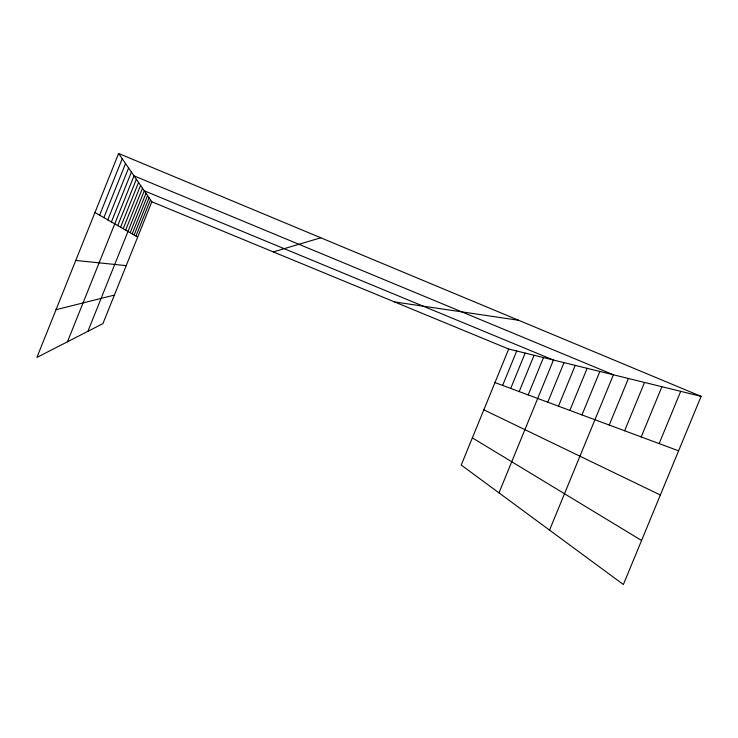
<?xml version="1.0" encoding="UTF-8"?>
<svg xmlns="http://www.w3.org/2000/svg" width="738" height="738" viewBox="0 0 738 738"><rect width="100%" height="100%" fill="white"/><g stroke="black" fill="none" stroke-linecap="round" stroke-linejoin="round"><path stroke-width="1.11" d="M118.615 153.476L36.9 357.441L102.914 323.622L151.844 201.788L118.615 153.476L701.1 396.361L623.379 584.524L461.232 465.051L508.703 349.028L701.1 396.361M99.612 215.192L122.231 158.735M103.873 217.636L125.543 163.559M107.794 219.878L128.596 167.987M111.401 221.953L131.401 172.074M67.453 341.795L134.002 175.856L613.416 374.793L549.542 530.115M117.766 225.597L136.355 179.26M120.58 227.212L138.541 182.443M123.209 228.715L140.58 185.413M125.672 230.127L142.499 188.199M87.896 331.316L144.288 190.81L553.445 360.043L498.98 492.864M130.156 232.701L145.986 193.264M132.203 233.872L147.572 195.579M134.132 234.979L149.076 197.766M135.967 236.031L150.497 199.832M502.633 385.421L516.72 351.002M510.696 388.419L525.161 353.078M519.201 391.583L534.072 355.273M528.187 394.922L543.482 357.589M547.771 402.201L564.007 362.635M558.472 406.177L575.216 365.393M569.856 410.402L587.134 368.327M581.978 414.913L599.846 371.454M609.237 425.042L628.407 378.474M624.625 430.761L644.523 382.441M641.202 436.924L661.903 386.721M659.145 443.593L680.704 391.343M273.291 251.898L320.809 237.784M56.023 309.702L114.381 295.08M75.765 260.431L126.207 265.634M394.572 301.934L518.602 320.264M494.977 382.579L678.609 450.826M151.844 201.788L508.703 349.028M483.833 409.821L660.353 495.014M94.962 212.526L137.692 237.027M472.357 437.865L641.58 540.474"/></g></svg>
